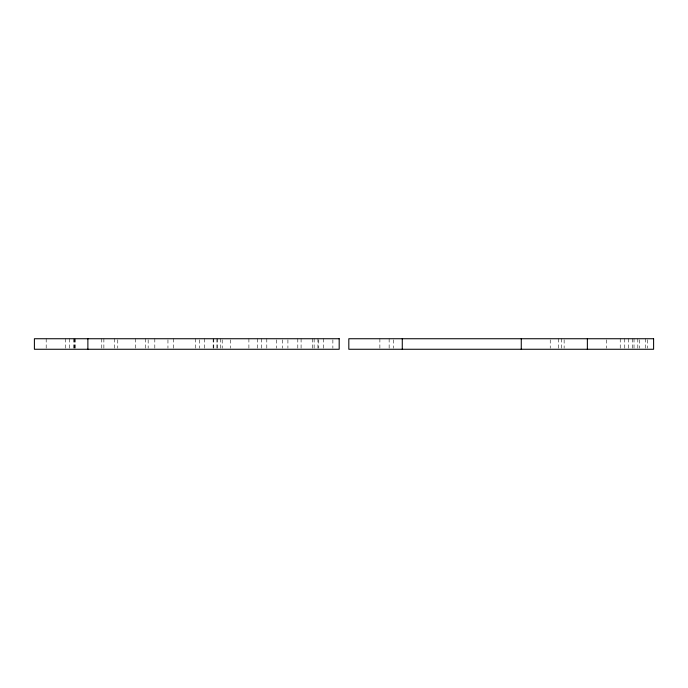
<?xml version="1.0" encoding="UTF-8"?>
<svg xmlns="http://www.w3.org/2000/svg" width="688" height="688" viewBox="0 0 688 688"><rect width="100%" height="100%" fill="white"/><g stroke="black" fill="none" stroke-linecap="round" stroke-linejoin="round"><path stroke-width="0.52" stroke-dasharray="3.44 2.58" d="M647.288 339.786L647.288 348.214M645.593 338.737L645.593 348.214M639.281 339.786L639.281 348.214M637.81 338.737L637.81 348.214M634.018 338.737L634.018 348.214M632.349 338.737L632.349 348.214M628.548 338.737L628.548 348.214M624.756 338.737L624.756 348.214M620.232 338.737L620.232 348.214M606.635 339.786L606.635 348.214M564.134 339.786L564.134 348.214M561.288 338.737L561.288 348.214M558.647 338.737L558.647 348.214M550.237 339.786L550.237 348.214M393.441 339.786L393.441 348.214M389.141 338.737L389.141 348.214M379.879 338.737L379.879 348.214M332.872 339.786L332.872 348.214M323.394 338.737L323.394 348.214M318.768 339.786L318.768 348.214M317.933 338.737L317.933 348.214M314.132 338.737L314.132 348.214M312.455 338.737L312.455 348.214M301.086 338.737L301.086 348.214M297.801 338.737L297.801 348.214M287.911 339.786L287.911 348.214M282.587 339.786L282.587 348.214M276.266 339.786L276.266 348.214M266.798 338.737L266.798 348.214M261.337 338.737L261.337 348.214M257.536 338.737L257.536 348.214M248.901 338.737L248.901 348.214M230.626 339.786L230.626 348.214M222.207 339.786L222.207 348.214M220.753 338.737L220.753 348.214M217.348 338.737L217.348 348.214M216.892 338.737L216.892 348.214M213.779 338.737L213.779 348.214M213.168 338.737L213.168 348.214M204.517 338.737L204.517 348.214M199.279 339.786L199.279 348.214M195.71 338.737L195.71 348.214M173.393 338.737L173.393 348.214M167.949 339.786L167.949 348.214M154.809 338.737L154.809 348.214M148.161 339.786L148.161 348.214M145.546 338.737L145.546 348.214M135.536 338.737L135.536 348.214M117.768 339.786L117.768 348.214M114.483 338.737L114.483 348.214M103.871 338.737L103.871 348.214M101.764 338.737L101.764 348.214M75.663 338.737L75.663 348.214M74.725 338.737L74.725 348.214M74.399 338.737L74.399 348.214M73.375 338.737L73.375 348.214M69.342 338.737L69.342 348.214M65.463 338.737L65.463 348.214M46.191 338.737L46.191 348.214"/><path stroke-width="1.03" d="M587.371 338.737L587.371 349.263M521.272 338.737L521.272 349.263M402.282 338.737L402.282 349.263M87.875 338.737L87.875 349.263M339.184 338.737L34.4 338.737L34.4 349.263L339.184 349.263L339.184 338.737M653.6 338.737L348.816 338.737L348.816 349.263L653.6 349.263L653.6 338.737"/></g></svg>
